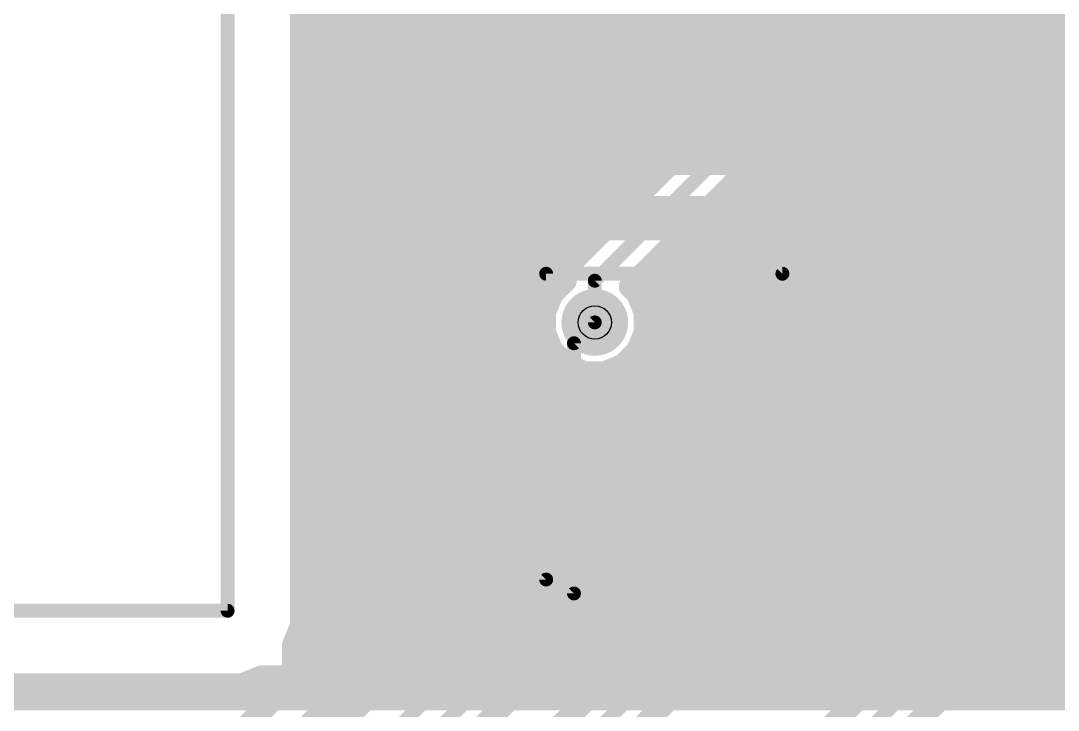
# Model space of a CAD drawing. Extents: x 0 to 10.8, y 0 to 6.1.
# Drawn here: x 6.367 to 7.113, y 4.456 to 4.952 of the extents above; entities that cross this region are included whole.
import ezdxf

# ---------------------------------------------------------------- set-up
doc = ezdxf.new("R2010")
doc.units = 0
for name, color, linetype in [('1', 22, 'CONTINUOUS'), ('116', 253, 'CONTINUOUS'), ('16', 175, 'CONTINUOUS'), ('18', 82, 'CONTINUOUS'), ('20', 7, 'CONTINUOUS'), ('29', 253, 'CONTINUOUS'), ('30', 253, 'CONTINUOUS'), ('44', 253, 'CONTINUOUS')]:
    doc.layers.add(name, color=color, linetype=linetype)

# ---------------------------------------------------------------- blocks, each defined once
blk = doc.blocks.new('ROUNDV')
at = {"const_width": 0.5}
blk.add_lwpolyline([(0, -0.25, 1), (0, 0.25, 1), (0, -0.25)], format="xyb", dxfattribs=at)

msp = doc.modelspace()

# ---------------------------------------------------------------- linework, layer by layer
at = {"layer": '1'}
for points, const_width in [([(6.568744, 4.538102), (6.568744, 5.352984)], 0.016), ([(7.44, 5.1), (5.29, 2.95)], 0.01), ([(7.635, 5.1), (6.265, 3.73)], 0.01), ([(7.389138, 5.078835), (5.290996, 2.980689)], 0.016), ([(7.588154, 5.08285), (6.256299, 3.750996)], 0.016), ([(6.9, 4.81), (7.14, 5.05)], 0.032), ([(6.120689, 3.750996), (7.423343, 5.053646)], 0.016), ([(6.285996, 3.721299), (7.618343, 5.053646)], 0.016), ([(6.915, 4.77), (7.175, 5.03)], 0.01), ([(6.935996, 4.761299), (7.195996, 5.021299)], 0.016), ([(7.006484, 4.971634), (6.883843, 4.848996)], 0.016), ([(6.568744, 4.96), (6.99485, 4.96)], 0.016), ([(6.568744, 4.944), (6.97885, 4.944)], 0.016), ([(7.118697, 4.944), (7.254307, 4.944)], 0.016), ([(6.568744, 4.928), (6.96285, 4.928)], 0.016), ([(7.102697, 4.928), (7.238307, 4.928)], 0.016), ([(6.568744, 4.912), (6.94685, 4.912)], 0.016), ([(7.086697, 4.912), (7.222307, 4.912)], 0.016), ([(6.568744, 4.896), (6.93085, 4.896)], 0.016), ([(7.070697, 4.896), (7.206307, 4.896)], 0.016), ([(6.568744, 4.88), (6.91485, 4.88)], 0.016), ([(7.054697, 4.88), (7.190307, 4.88)], 0.016), ([(6.568744, 4.864), (6.89885, 4.864)], 0.016), ([(7.038697, 4.864), (7.174307, 4.864)], 0.016), ([(6.568744, 4.848), (6.694839, 4.848)], 0.016), ([(6.69724, 4.848996), (6.682906, 4.843059)], 0.016), ([(6.712756, 4.848996), (6.69724, 4.848996)], 0.016), ([(6.883843, 4.848996), (6.712756, 4.848996)], 0.016), ([(7.022697, 4.848), (7.158307, 4.848)], 0.016), ([(6.682906, 4.843059), (6.671937, 4.832091)], 0.016), ([(6.568744, 4.832), (6.671902, 4.832)], 0.016), ([(6.671937, 4.832091), (6.666, 4.817756)], 0.016), ([(7.006697, 4.832), (7.142307, 4.832)], 0.016), ([(6.568744, 4.816), (6.666, 4.816)], 0.016), ([(6.666, 4.817756), (6.666, 4.581154)], 0.016), ([(6.705, 4.81), (6.9, 4.81)], 0.032), ([(6.705, 4.565), (6.705, 4.81)], 0.032), ([(6.990697, 4.816), (7.126307, 4.816)], 0.016), ([(6.568744, 4.8), (6.666, 4.8)], 0.016), ([(6.974697, 4.8), (7.110307, 4.8)], 0.016), ([(6.568744, 4.784), (6.666, 4.784)], 0.016), ([(6.958697, 4.784), (7.094307, 4.784)], 0.016), ([(6.568744, 4.768), (6.666, 4.768)], 0.016), ([(6.745, 4.77), (6.915, 4.77)], 0.01), ([(6.745, 4.55), (6.745, 4.77)], 0.01), ([(6.942697, 4.768), (7.078307, 4.768)], 0.016), ([(6.923697, 4.749), (6.935996, 4.761299)], 0.016), ([(6.568744, 4.752), (6.666, 4.752)], 0.016), ([(6.815996, 4.742161), (6.813161, 4.749)], 0.016), ([(6.813161, 4.749), (6.923697, 4.749)], 0.016), ([(6.926697, 4.752), (7.062307, 4.752)], 0.016), ([(6.815996, 4.727835), (6.815996, 4.742161)], 0.016), ([(6.568744, 4.736), (6.666, 4.736)], 0.016), ([(6.815996, 4.736), (7.046307, 4.736)], 0.016), ([(7.105693, 4.736), (7.241303, 4.736)], 0.016), ([(6.765, 4.72), (6.78, 4.735)], 0.01), ([(6.810516, 4.714606), (6.815996, 4.727835)], 0.016), ([(6.568744, 4.72), (6.666, 4.72)], 0.016), ([(6.812748, 4.72), (7.030307, 4.72)], 0.016), ([(7.089693, 4.72), (7.225303, 4.72)], 0.016), ([(6.765, 4.54), (6.765, 4.72)], 0.01), ([(6.80039, 4.70448), (6.810516, 4.714606)], 0.016), ([(6.568744, 4.704), (6.666, 4.704)], 0.016), ([(6.787161, 4.699), (6.80039, 4.70448)], 0.016), ([(6.799228, 4.704), (7.014307, 4.704)], 0.016), ([(7.073693, 4.704), (7.209303, 4.704)], 0.016), ([(6.785996, 4.548697), (6.785996, 4.699)], 0.016), ([(6.785996, 4.699), (6.787161, 4.699)], 0.016), ([(6.568744, 4.688), (6.666, 4.688)], 0.016), ([(6.785996, 4.688), (6.998307, 4.688)], 0.016), ([(7.057693, 4.688), (7.193303, 4.688)], 0.016), ([(6.568744, 4.672), (6.666, 4.672)], 0.016), ([(6.785996, 4.672), (6.982307, 4.672)], 0.016), ([(7.041693, 4.672), (7.177303, 4.672)], 0.016), ([(6.568744, 4.656), (6.666, 4.656)], 0.016), ([(6.785996, 4.656), (6.966307, 4.656)], 0.016), ([(7.025693, 4.656), (7.161303, 4.656)], 0.016), ([(6.568744, 4.64), (6.666, 4.64)], 0.016), ([(6.785996, 4.64), (6.950307, 4.64)], 0.016), ([(7.009693, 4.64), (7.145303, 4.64)], 0.016), ([(6.568744, 4.624), (6.666, 4.624)], 0.016), ([(6.785996, 4.624), (6.934307, 4.624)], 0.016), ([(6.993693, 4.624), (7.129303, 4.624)], 0.016), ([(6.568744, 4.608), (6.666, 4.608)], 0.016), ([(6.785996, 4.608), (6.918307, 4.608)], 0.016), ([(6.977693, 4.608), (7.113303, 4.608)], 0.016), ([(6.568744, 4.592), (6.666, 4.592)], 0.016), ([(6.785996, 4.592), (6.902307, 4.592)], 0.016), ([(6.961693, 4.592), (7.097303, 4.592)], 0.016), ([(6.666, 4.581154), (5.913843, 3.828996)], 0.016), ([(6.705, 4.565), (5.93, 3.79)], 0.032), ([(6.568744, 4.576), (6.660846, 4.576)], 0.016), ([(6.785996, 4.576), (6.886307, 4.576)], 0.016), ([(6.945693, 4.576), (7.081303, 4.576)], 0.016), ([(6.568744, 4.56), (6.644846, 4.56)], 0.016), ([(6.785996, 4.56), (6.870307, 4.56)], 0.016), ([(6.929693, 4.56), (7.065303, 4.56)], 0.016), ([(6.745, 4.55), (5.25, 3.055)], 0.01), ([(6.785996, 4.531299), (6.785996, 4.548697)], 0.016), ([(6.568744, 4.544), (6.628846, 4.544)], 0.016), ([(6.785996, 4.544), (6.854307, 4.544)], 0.016), ([(6.913693, 4.544), (7.049303, 4.544)], 0.016), ([(7.108697, 4.544), (9.49424, 4.544)], 0.016), ([(6.765, 4.54), (5.27, 3.045)], 0.01), ([(5.290996, 3.036299), (6.785996, 4.531299)], 0.016), ([(6.568744, 4.517012), (6.568744, 4.538102)], 0.016), ([(6.568744, 4.528), (6.612846, 4.528)], 0.016), ([(6.782697, 4.528), (6.838307, 4.528)], 0.016), ([(6.897693, 4.528), (7.033303, 4.528)], 0.016), ([(7.092697, 4.528), (7.442787, 4.528)], 0.016), ([(6.562992, 4.503126), (6.568744, 4.517012)], 0.016), ([(6.566665, 4.512), (6.596846, 4.512)], 0.016), ([(6.766697, 4.512), (6.822307, 4.512)], 0.016), ([(6.881693, 4.512), (7.017303, 4.512)], 0.016), ([(7.076697, 4.512), (7.415079, 4.512)], 0.016), ([(6.562992, 4.480315), (6.562992, 4.503126)], 0.016), ([(6.562992, 4.496), (6.580846, 4.496)], 0.016), ([(6.750697, 4.496), (6.806307, 4.496)], 0.016), ([(6.865693, 4.496), (7.001303, 4.496)], 0.016), ([(7.060697, 4.496), (7.397453, 4.496)], 0.016), ([(6.526291, 4.474559), (6.540177, 4.480315)], 0.016), ([(6.539417, 4.48), (6.564846, 4.48)], 0.016), ([(6.540177, 4.480315), (6.562992, 4.480315)], 0.016), ([(6.734697, 4.48), (6.790307, 4.48)], 0.016), ([(6.849693, 4.48), (6.985303, 4.48)], 0.016), ([(7.044697, 4.48), (7.381453, 4.48)], 0.016), ([(3.717157, 4.474559), (6.526291, 4.474559)], 0.016), ([(3.748213, 4.464), (6.548846, 4.464)], 0.016), ([(6.718697, 4.464), (6.774307, 4.464)], 0.016), ([(6.833693, 4.464), (6.969303, 4.464)], 0.016), ([(7.028697, 4.464), (7.365453, 4.464)], 0.016)]:
    msp.add_lwpolyline(points, dxfattribs=dict(at, const_width=const_width))
for points, const_width in [([(6.568744, 4.948, 1), (6.568744, 4.94)], 0.008), ([(6.97885, 4.94, 1), (6.97885, 4.948)], 0.008), ([(7.118697, 4.948, 1), (7.118697, 4.94)], 0.008), ([(6.568744, 4.932, 1), (6.568744, 4.924)], 0.008), ([(6.96285, 4.924, 1), (6.96285, 4.932)], 0.008), ([(7.102697, 4.932, 1), (7.102697, 4.924)], 0.008), ([(6.568744, 4.916, 1), (6.568744, 4.908)], 0.008), ([(6.94685, 4.908, 1), (6.94685, 4.916)], 0.008), ([(7.086697, 4.916, 1), (7.086697, 4.908)], 0.008), ([(6.568744, 4.9, 1), (6.568744, 4.892)], 0.008), ([(6.93085, 4.892, 1), (6.93085, 4.9)], 0.008), ([(7.070697, 4.9, 1), (7.070697, 4.892)], 0.008), ([(6.568744, 4.884, 1), (6.568744, 4.876)], 0.008), ([(6.91485, 4.876, 1), (6.91485, 4.884)], 0.008), ([(7.054697, 4.884, 1), (7.054697, 4.876)], 0.008), ([(6.568744, 4.868, 1), (6.568744, 4.86)], 0.008), ([(6.89885, 4.86, 1), (6.89885, 4.868)], 0.008), ([(7.038697, 4.868, 1), (7.038697, 4.86)], 0.008), ([(6.568744, 4.852, 1), (6.568744, 4.844)], 0.008), ([(6.69724, 4.852996, 1), (6.69724, 4.844996)], 0.008), ([(6.694839, 4.844, 1), (6.694839, 4.852)], 0.008), ([(6.698771, 4.8453, 1), (6.69571, 4.852692)], 0.008), ([(6.712756, 4.852996, 1), (6.712756, 4.844996)], 0.008), ([(6.712756, 4.844996, 1), (6.712756, 4.852996)], 0.008), ([(6.881014, 4.851825, 1), (6.886671, 4.846168)], 0.008), ([(6.883843, 4.844996, 1), (6.883843, 4.852996)], 0.008), ([(7.022697, 4.852, 1), (7.022697, 4.844)], 0.008), ([(6.681375, 4.846755, 1), (6.684436, 4.839363)], 0.008), ([(6.685734, 4.840231, 1), (6.680077, 4.845887)], 0.008), ([(6.568744, 4.836, 1), (6.568744, 4.828)], 0.008), ([(6.669109, 4.834919, 1), (6.674765, 4.829262)], 0.008), ([(6.675633, 4.83056, 1), (6.668241, 4.833621)], 0.008), ([(6.671902, 4.828, 1), (6.671902, 4.836)], 0.008), ([(7.006697, 4.836, 1), (7.006697, 4.828)], 0.008), ([(6.568744, 4.82, 1), (6.568744, 4.812)], 0.008), ([(6.662304, 4.819287, 1), (6.669696, 4.816225)], 0.008), ([(6.67, 4.817756, 1), (6.662, 4.817756)], 0.008), ([(6.666, 4.812, 1), (6.666, 4.82)], 0.008), ([(6.705, 4.818, 1), (6.705, 4.802)], 0.016), ([(6.713, 4.81, 1), (6.697, 4.81)], 0.016), ([(6.894343, 4.815657, 1), (6.905657, 4.804343)], 0.016), ([(6.9, 4.802, 1), (6.9, 4.818)], 0.016), ([(6.990697, 4.82, 1), (6.990697, 4.812)], 0.008), ([(6.568744, 4.804, 1), (6.568744, 4.796)], 0.008), ([(6.666, 4.796, 1), (6.666, 4.804)], 0.008), ([(6.974697, 4.804, 1), (6.974697, 4.796)], 0.008), ([(7.110307, 4.796, 1), (7.110307, 4.804)], 0.008), ([(6.568744, 4.788, 1), (6.568744, 4.78)], 0.008), ([(6.666, 4.78, 1), (6.666, 4.788)], 0.008), ([(6.958697, 4.788, 1), (6.958697, 4.78)], 0.008), ([(7.094307, 4.78, 1), (7.094307, 4.788)], 0.008), ([(6.568744, 4.772, 1), (6.568744, 4.764)], 0.008), ([(6.666, 4.764, 1), (6.666, 4.772)], 0.008), ([(6.745, 4.7725, 1), (6.745, 4.7675)], 0.005), ([(6.7475, 4.77, 1), (6.7425, 4.77)], 0.005), ([(6.913232, 4.771768, 1), (6.916768, 4.768232)], 0.005), ([(6.915, 4.7675, 1), (6.915, 4.7725)], 0.005), ([(6.942697, 4.772, 1), (6.942697, 4.764)], 0.008), ([(7.078307, 4.764, 1), (7.078307, 4.772)], 0.008), ([(6.933168, 4.764128, 1), (6.938824, 4.758471)], 0.008), ([(6.938824, 4.758471, 1), (6.933168, 4.764128)], 0.008), ([(6.568744, 4.756, 1), (6.568744, 4.748)], 0.008), ([(6.666, 4.748, 1), (6.666, 4.756)], 0.008), ([(6.816857, 4.750532, 1), (6.809466, 4.747468)], 0.008), ([(6.813161, 4.753, 1), (6.813161, 4.745)], 0.008), ([(6.920868, 4.751828, 1), (6.926525, 4.746172)], 0.008), ([(6.926697, 4.756, 1), (6.926697, 4.748)], 0.008), ([(6.923697, 4.745, 1), (6.923697, 4.753)], 0.008), ([(7.062307, 4.748, 1), (7.062307, 4.756)], 0.008), ([(6.819996, 4.742161, 1), (6.811996, 4.742161)], 0.008), ([(6.568744, 4.74, 1), (6.568744, 4.732)], 0.008), ([(6.666, 4.732, 1), (6.666, 4.74)], 0.008), ([(6.815996, 4.74, 1), (6.815996, 4.732)], 0.008), ([(6.812301, 4.74063, 1), (6.819691, 4.743693)], 0.008), ([(7.046307, 4.732, 1), (7.046307, 4.74)], 0.008), ([(7.105693, 4.74, 1), (7.105693, 4.732)], 0.008), ([(6.781768, 4.733232, 1), (6.778232, 4.736768)], 0.005), ([(6.819691, 4.726304, 1), (6.812301, 4.729366)], 0.008), ([(6.568744, 4.724, 1), (6.568744, 4.716)], 0.008), ([(6.666, 4.716, 1), (6.666, 4.724)], 0.008), ([(6.812748, 4.724, 1), (6.812748, 4.716)], 0.008), ([(6.811996, 4.727835, 1), (6.819996, 4.727835)], 0.008), ([(7.030307, 4.716, 1), (7.030307, 4.724)], 0.008), ([(7.089693, 4.724, 1), (7.089693, 4.716)], 0.008), ([(6.7675, 4.72, 1), (6.7625, 4.72)], 0.005), ([(6.763232, 4.721768, 1), (6.766768, 4.718232)], 0.005), ([(6.80682, 4.716137, 1), (6.814211, 4.713075)], 0.008), ([(6.813344, 4.711778, 1), (6.807687, 4.717435)], 0.008), ([(6.568744, 4.708, 1), (6.568744, 4.7)], 0.008), ([(6.666, 4.7, 1), (6.666, 4.708)], 0.008), ([(6.799228, 4.708, 1), (6.799228, 4.7)], 0.008), ([(6.797561, 4.707309, 1), (6.803218, 4.701652)], 0.008), ([(6.801921, 4.700785, 1), (6.798859, 4.708176)], 0.008), ([(7.014307, 4.7, 1), (7.014307, 4.708)], 0.008), ([(7.073693, 4.708, 1), (7.073693, 4.7)], 0.008), ([(6.789996, 4.699, 1), (6.781996, 4.699)], 0.008), ([(6.785996, 4.703, 1), (6.785996, 4.695)], 0.008), ([(6.78563, 4.702695, 1), (6.788692, 4.695305)], 0.008), ([(6.787161, 4.695, 1), (6.787161, 4.703)], 0.008), ([(6.568744, 4.692, 1), (6.568744, 4.684)], 0.008), ([(6.666, 4.684, 1), (6.666, 4.692)], 0.008), ([(6.785996, 4.692, 1), (6.785996, 4.684)], 0.008), ([(6.998307, 4.684, 1), (6.998307, 4.692)], 0.008), ([(7.057693, 4.692, 1), (7.057693, 4.684)], 0.008), ([(6.568744, 4.676, 1), (6.568744, 4.668)], 0.008), ([(6.666, 4.668, 1), (6.666, 4.676)], 0.008), ([(6.785996, 4.676, 1), (6.785996, 4.668)], 0.008), ([(6.982307, 4.668, 1), (6.982307, 4.676)], 0.008), ([(7.041693, 4.676, 1), (7.041693, 4.668)], 0.008), ([(6.568744, 4.66, 1), (6.568744, 4.652)], 0.008), ([(6.666, 4.652, 1), (6.666, 4.66)], 0.008), ([(6.785996, 4.66, 1), (6.785996, 4.652)], 0.008), ([(6.966307, 4.652, 1), (6.966307, 4.66)], 0.008), ([(7.025693, 4.66, 1), (7.025693, 4.652)], 0.008), ([(6.568744, 4.644, 1), (6.568744, 4.636)], 0.008), ([(6.666, 4.636, 1), (6.666, 4.644)], 0.008), ([(6.785996, 4.644, 1), (6.785996, 4.636)], 0.008), ([(6.950307, 4.636, 1), (6.950307, 4.644)], 0.008), ([(7.009693, 4.644, 1), (7.009693, 4.636)], 0.008), ([(6.568744, 4.628, 1), (6.568744, 4.62)], 0.008), ([(6.666, 4.62, 1), (6.666, 4.628)], 0.008), ([(6.785996, 4.628, 1), (6.785996, 4.62)], 0.008), ([(6.934307, 4.62, 1), (6.934307, 4.628)], 0.008), ([(6.993693, 4.628, 1), (6.993693, 4.62)], 0.008), ([(6.568744, 4.612, 1), (6.568744, 4.604)], 0.008), ([(6.666, 4.604, 1), (6.666, 4.612)], 0.008), ([(6.785996, 4.612, 1), (6.785996, 4.604)], 0.008), ([(6.918307, 4.604, 1), (6.918307, 4.612)], 0.008), ([(6.977693, 4.612, 1), (6.977693, 4.604)], 0.008), ([(7.113303, 4.604, 1), (7.113303, 4.612)], 0.008), ([(6.568744, 4.596, 1), (6.568744, 4.588)], 0.008), ([(6.666, 4.588, 1), (6.666, 4.596)], 0.008), ([(6.785996, 4.596, 1), (6.785996, 4.588)], 0.008), ([(6.902307, 4.588, 1), (6.902307, 4.596)], 0.008), ([(6.961693, 4.596, 1), (6.961693, 4.588)], 0.008), ([(7.097303, 4.588, 1), (7.097303, 4.596)], 0.008), ([(6.662, 4.581154, 1), (6.67, 4.581154)], 0.008), ([(6.668828, 4.578325, 1), (6.663172, 4.583982)], 0.008), ([(6.568744, 4.58, 1), (6.568744, 4.572)], 0.008), ([(6.660846, 4.572, 1), (6.660846, 4.58)], 0.008), ([(6.710657, 4.559343, 1), (6.699343, 4.570657)], 0.016), ([(6.785996, 4.58, 1), (6.785996, 4.572)], 0.008), ([(6.886307, 4.572, 1), (6.886307, 4.58)], 0.008), ([(6.945693, 4.58, 1), (6.945693, 4.572)], 0.008), ([(7.081303, 4.572, 1), (7.081303, 4.58)], 0.008), ([(6.697, 4.565, 1), (6.713, 4.565)], 0.016), ([(6.568744, 4.564, 1), (6.568744, 4.556)], 0.008), ([(6.644846, 4.556, 1), (6.644846, 4.564)], 0.008), ([(6.785996, 4.564, 1), (6.785996, 4.556)], 0.008), ([(6.870307, 4.556, 1), (6.870307, 4.564)], 0.008), ([(6.929693, 4.564, 1), (6.929693, 4.556)], 0.008), ([(7.065303, 4.556, 1), (7.065303, 4.564)], 0.008), ([(6.746768, 4.548232, 1), (6.743232, 4.551768)], 0.005), ([(6.789996, 4.548697, 1), (6.781996, 4.548697)], 0.008), ([(6.568744, 4.548, 1), (6.568744, 4.54)], 0.008), ([(6.628846, 4.54, 1), (6.628846, 4.548)], 0.008), ([(6.7425, 4.55, 1), (6.7475, 4.55)], 0.005), ([(6.781996, 4.548697, 1), (6.789996, 4.548697)], 0.008), ([(6.785996, 4.548, 1), (6.785996, 4.54)], 0.008), ([(6.854307, 4.54, 1), (6.854307, 4.548)], 0.008), ([(6.913693, 4.548, 1), (6.913693, 4.54)], 0.008), ([(7.049303, 4.54, 1), (7.049303, 4.548)], 0.008), ([(7.108697, 4.548, 1), (7.108697, 4.54)], 0.008), ([(6.572744, 4.538102, 1), (6.564744, 4.538102)], 0.008), ([(6.564744, 4.538102, 1), (6.572744, 4.538102)], 0.008), ([(6.7625, 4.54, 1), (6.7675, 4.54)], 0.005), ([(6.766768, 4.538232, 1), (6.763232, 4.541768)], 0.005), ([(6.788824, 4.528471, 1), (6.783168, 4.534128)], 0.008), ([(6.568744, 4.532, 1), (6.568744, 4.524)], 0.008), ([(6.612846, 4.524, 1), (6.612846, 4.532)], 0.008), ([(6.782697, 4.532, 1), (6.782697, 4.524)], 0.008), ([(6.781996, 4.531299, 1), (6.789996, 4.531299)], 0.008), ([(6.838307, 4.524, 1), (6.838307, 4.532)], 0.008), ([(6.897693, 4.532, 1), (6.897693, 4.524)], 0.008), ([(7.033303, 4.524, 1), (7.033303, 4.532)], 0.008), ([(7.092697, 4.532, 1), (7.092697, 4.524)], 0.008), ([(6.57244, 4.515481, 1), (6.565049, 4.518543)], 0.008), ([(6.566665, 4.516, 1), (6.566665, 4.508)], 0.008), ([(6.564744, 4.517012, 1), (6.572744, 4.517012)], 0.008), ([(6.596846, 4.508, 1), (6.596846, 4.516)], 0.008), ([(6.766697, 4.516, 1), (6.766697, 4.508)], 0.008), ([(6.822307, 4.508, 1), (6.822307, 4.516)], 0.008), ([(6.881693, 4.516, 1), (6.881693, 4.508)], 0.008), ([(7.017303, 4.508, 1), (7.017303, 4.516)], 0.008), ([(7.076697, 4.516, 1), (7.076697, 4.508)], 0.008), ([(6.566992, 4.503126, 1), (6.558992, 4.503126)], 0.008), ([(6.559297, 4.504657, 1), (6.566688, 4.501595)], 0.008), ([(6.562992, 4.5, 1), (6.562992, 4.492)], 0.008), ([(6.580846, 4.492, 1), (6.580846, 4.5)], 0.008), ([(6.750697, 4.5, 1), (6.750697, 4.492)], 0.008), ([(6.806307, 4.492, 1), (6.806307, 4.5)], 0.008), ([(6.865693, 4.5, 1), (6.865693, 4.492)], 0.008), ([(7.001303, 4.492, 1), (7.001303, 4.5)], 0.008), ([(7.060697, 4.5, 1), (7.060697, 4.492)], 0.008), ([(6.539417, 4.484, 1), (6.539417, 4.476)], 0.008), ([(6.540177, 4.484315, 1), (6.540177, 4.476315)], 0.008), ([(6.541709, 4.47662, 1), (6.538645, 4.48401)], 0.008), ([(6.562992, 4.476315, 1), (6.562992, 4.484315)], 0.008), ([(6.564846, 4.476, 1), (6.564846, 4.484)], 0.008), ([(6.734697, 4.484, 1), (6.734697, 4.476)], 0.008), ([(6.790307, 4.476, 1), (6.790307, 4.484)], 0.008), ([(6.849693, 4.484, 1), (6.849693, 4.476)], 0.008), ([(6.985303, 4.476, 1), (6.985303, 4.484)], 0.008), ([(7.044697, 4.484, 1), (7.044697, 4.476)], 0.008), ([(6.52476, 4.478254, 1), (6.527823, 4.470864)], 0.008), ([(6.526291, 4.470559, 1), (6.526291, 4.478559)], 0.008), ([(6.558992, 4.480315, 1), (6.566992, 4.480315)], 0.008), ([(6.548846, 4.46, 1), (6.548846, 4.468)], 0.008), ([(6.718697, 4.468, 1), (6.718697, 4.46)], 0.008), ([(6.774307, 4.46, 1), (6.774307, 4.468)], 0.008), ([(6.833693, 4.468, 1), (6.833693, 4.46)], 0.008), ([(6.969303, 4.46, 1), (6.969303, 4.468)], 0.008), ([(7.028697, 4.468, 1), (7.028697, 4.46)], 0.008)]:
    msp.add_lwpolyline(points, format="xyb", dxfattribs=dict(at, const_width=const_width))
at = {"layer": '116', "const_width": 0.008071}
msp.add_lwpolyline([(6.78, 4.725079, 1), (6.78, 4.744921, 1), (6.78, 4.725079)], format="xyb", dxfattribs=at)
at = {"layer": '16'}
for points, const_width in [([(6.568744, 4.538102), (6.568744, 5.352984)], 0.016), ([(6.78, 4.765), (7.02, 5.005)], 0.01), ([(6.984, 4.998697), (6.771299, 4.785996)], 0.016), ([(6.805299, 4.760606), (7.013697, 4.969)], 0.016), ([(6.568744, 4.96), (6.945303, 4.96)], 0.016), ([(7.004693, 4.96), (9.49424, 4.96)], 0.016), ([(6.568744, 4.944), (6.929303, 4.944)], 0.016), ([(6.988693, 4.944), (9.49424, 4.944)], 0.016), ([(6.568744, 4.928), (6.913303, 4.928)], 0.016), ([(6.972693, 4.928), (9.49424, 4.928)], 0.016), ([(6.568744, 4.912), (6.897303, 4.912)], 0.016), ([(6.956693, 4.912), (9.49424, 4.912)], 0.016), ([(6.568744, 4.896), (6.881303, 4.896)], 0.016), ([(6.940693, 4.896), (9.49424, 4.896)], 0.016), ([(6.568744, 4.88), (6.865303, 4.88)], 0.016), ([(6.924693, 4.88), (9.49424, 4.88)], 0.016), ([(6.568744, 4.864), (6.849303, 4.864)], 0.016), ([(6.908693, 4.864), (9.49424, 4.864)], 0.016), ([(6.568744, 4.848), (6.833303, 4.848)], 0.016), ([(6.892693, 4.848), (9.49424, 4.848)], 0.016), ([(6.568744, 4.832), (6.817303, 4.832)], 0.016), ([(6.876693, 4.832), (9.49424, 4.832)], 0.016), ([(6.568744, 4.816), (6.801303, 4.816)], 0.016), ([(6.860693, 4.816), (9.49424, 4.816)], 0.016), ([(6.568744, 4.8), (6.785303, 4.8)], 0.016), ([(6.844693, 4.8), (9.49424, 4.8)], 0.016), ([(6.771299, 4.785996), (6.759, 4.773697)], 0.016), ([(6.568744, 4.784), (6.769303, 4.784)], 0.016), ([(6.828693, 4.784), (9.49424, 4.784)], 0.016), ([(6.759, 4.773697), (6.759, 4.764909)], 0.016), ([(6.568744, 4.768), (6.759, 4.768)], 0.016), ([(6.759, 4.764909), (6.74948, 4.75539)], 0.016), ([(6.812693, 4.768), (9.49424, 4.768)], 0.016), ([(6.74948, 4.75539), (6.744, 4.742161)], 0.016), ([(6.78, 4.735), (6.78, 4.765)], 0.01), ([(6.810516, 4.75539), (6.805299, 4.760606)], 0.016), ([(6.815996, 4.742161), (6.810516, 4.75539)], 0.016), ([(6.568744, 4.752), (6.748079, 4.752)], 0.016), ([(6.811921, 4.752), (9.49424, 4.752)], 0.016), ([(6.744, 4.742161), (6.744, 4.727835)], 0.016), ([(6.815996, 4.727835), (6.815996, 4.742161)], 0.016), ([(6.568744, 4.736), (6.744, 4.736)], 0.016), ([(6.815996, 4.736), (9.49424, 4.736)], 0.016), ([(6.744, 4.727835), (6.74948, 4.714606)], 0.016), ([(6.810516, 4.714606), (6.815996, 4.727835)], 0.016), ([(6.568744, 4.72), (6.747244, 4.72)], 0.016), ([(6.812748, 4.72), (9.49424, 4.72)], 0.016), ([(6.74948, 4.714606), (6.759606, 4.70448)], 0.016), ([(6.80039, 4.70448), (6.810516, 4.714606)], 0.016), ([(6.568744, 4.704), (6.760764, 4.704)], 0.016), ([(6.759606, 4.70448), (6.772835, 4.699)], 0.016), ([(6.787161, 4.699), (6.80039, 4.70448)], 0.016), ([(6.799228, 4.704), (9.49424, 4.704)], 0.016), ([(6.772835, 4.699), (6.787161, 4.699)], 0.016), ([(6.568744, 4.688), (9.49424, 4.688)], 0.016), ([(6.568744, 4.672), (9.49424, 4.672)], 0.016), ([(6.568744, 4.656), (9.49424, 4.656)], 0.016), ([(6.568744, 4.64), (9.49424, 4.64)], 0.016), ([(6.568744, 4.624), (9.49424, 4.624)], 0.016), ([(6.568744, 4.608), (9.49424, 4.608)], 0.016), ([(6.568744, 4.592), (9.49424, 4.592)], 0.016), ([(6.568744, 4.576), (9.49424, 4.576)], 0.016), ([(6.568744, 4.56), (9.49424, 4.56)], 0.016), ([(6.568744, 4.544), (9.49424, 4.544)], 0.016), ([(6.568744, 4.517012), (6.568744, 4.538102)], 0.016), ([(6.568744, 4.528), (9.49424, 4.528)], 0.016), ([(6.562992, 4.503126), (6.568744, 4.517012)], 0.016), ([(6.566665, 4.512), (9.496315, 4.512)], 0.016), ([(6.562992, 4.480315), (6.562992, 4.503126)], 0.016), ([(6.562992, 4.496), (9.5, 4.496)], 0.016), ([(6.526291, 4.474559), (6.540177, 4.480315)], 0.016), ([(6.539417, 4.48), (9.5, 4.48)], 0.016), ([(6.540177, 4.480315), (6.562992, 4.480315)], 0.016), ([(5.58013, 4.474559), (6.526291, 4.474559)], 0.016), ([(5.590693, 4.464), (9.5, 4.464)], 0.016)]:
    msp.add_lwpolyline(points, dxfattribs=dict(at, const_width=const_width))
for points, const_width in [([(6.568744, 4.948, 1), (6.568744, 4.94)], 0.008), ([(6.929303, 4.94, 1), (6.929303, 4.948)], 0.008), ([(6.988693, 4.948, 1), (6.988693, 4.94)], 0.008), ([(6.568744, 4.932, 1), (6.568744, 4.924)], 0.008), ([(6.913303, 4.924, 1), (6.913303, 4.932)], 0.008), ([(6.972693, 4.932, 1), (6.972693, 4.924)], 0.008), ([(6.568744, 4.916, 1), (6.568744, 4.908)], 0.008), ([(6.897303, 4.908, 1), (6.897303, 4.916)], 0.008), ([(6.956693, 4.916, 1), (6.956693, 4.908)], 0.008), ([(6.568744, 4.9, 1), (6.568744, 4.892)], 0.008), ([(6.881303, 4.892, 1), (6.881303, 4.9)], 0.008), ([(6.940693, 4.9, 1), (6.940693, 4.892)], 0.008), ([(6.568744, 4.884, 1), (6.568744, 4.876)], 0.008), ([(6.865303, 4.876, 1), (6.865303, 4.884)], 0.008), ([(6.924693, 4.884, 1), (6.924693, 4.876)], 0.008), ([(6.568744, 4.868, 1), (6.568744, 4.86)], 0.008), ([(6.849303, 4.86, 1), (6.849303, 4.868)], 0.008), ([(6.908693, 4.868, 1), (6.908693, 4.86)], 0.008), ([(6.568744, 4.852, 1), (6.568744, 4.844)], 0.008), ([(6.833303, 4.844, 1), (6.833303, 4.852)], 0.008), ([(6.892693, 4.852, 1), (6.892693, 4.844)], 0.008), ([(6.568744, 4.836, 1), (6.568744, 4.828)], 0.008), ([(6.817303, 4.828, 1), (6.817303, 4.836)], 0.008), ([(6.876693, 4.836, 1), (6.876693, 4.828)], 0.008), ([(6.568744, 4.82, 1), (6.568744, 4.812)], 0.008), ([(6.801303, 4.812, 1), (6.801303, 4.82)], 0.008), ([(6.860693, 4.82, 1), (6.860693, 4.812)], 0.008), ([(6.568744, 4.804, 1), (6.568744, 4.796)], 0.008), ([(6.785303, 4.796, 1), (6.785303, 4.804)], 0.008), ([(6.844693, 4.804, 1), (6.844693, 4.796)], 0.008), ([(6.774128, 4.783168, 1), (6.768471, 4.788824)], 0.008), ([(6.568744, 4.788, 1), (6.568744, 4.78)], 0.008), ([(6.768471, 4.788824, 1), (6.774128, 4.783168)], 0.008), ([(6.769303, 4.78, 1), (6.769303, 4.788)], 0.008), ([(6.828693, 4.788, 1), (6.828693, 4.78)], 0.008), ([(6.763, 4.773697, 1), (6.755, 4.773697)], 0.008), ([(6.756172, 4.776525, 1), (6.761828, 4.770868)], 0.008), ([(6.568744, 4.772, 1), (6.568744, 4.764)], 0.008), ([(6.761828, 4.762081, 1), (6.756172, 4.767738)], 0.008), ([(6.759, 4.764, 1), (6.759, 4.772)], 0.008), ([(6.812693, 4.772, 1), (6.812693, 4.764)], 0.008), ([(6.753176, 4.753859, 1), (6.745785, 4.756921)], 0.008), ([(6.755, 4.764909, 1), (6.763, 4.764909)], 0.008), ([(6.7825, 4.765, 1), (6.7775, 4.765)], 0.005), ([(6.778232, 4.766768, 1), (6.781768, 4.763232)], 0.005), ([(6.808128, 4.763435, 1), (6.802471, 4.757778)], 0.008), ([(6.802471, 4.763435, 1), (6.808128, 4.757778)], 0.008), ([(6.814211, 4.756921, 1), (6.80682, 4.753859)], 0.008), ([(6.568744, 4.756, 1), (6.568744, 4.748)], 0.008), ([(6.746652, 4.758218, 1), (6.752309, 4.752561)], 0.008), ([(6.748079, 4.748, 1), (6.748079, 4.756)], 0.008), ([(6.807687, 4.752561, 1), (6.813344, 4.758218)], 0.008), ([(6.811921, 4.756, 1), (6.811921, 4.748)], 0.008), ([(6.748, 4.742161, 1), (6.74, 4.742161)], 0.008), ([(6.819996, 4.742161, 1), (6.811996, 4.742161)], 0.008), ([(6.568744, 4.74, 1), (6.568744, 4.732)], 0.008), ([(6.740305, 4.743692, 1), (6.747695, 4.74063)], 0.008), ([(6.744, 4.732, 1), (6.744, 4.74)], 0.008), ([(6.815996, 4.74, 1), (6.815996, 4.732)], 0.008), ([(6.812301, 4.74063, 1), (6.819691, 4.743692)], 0.008), ([(6.747695, 4.729366, 1), (6.740305, 4.726304)], 0.008), ([(6.7775, 4.735, 1), (6.7825, 4.735)], 0.005), ([(6.819691, 4.726304, 1), (6.812301, 4.729366)], 0.008), ([(6.568744, 4.724, 1), (6.568744, 4.716)], 0.008), ([(6.74, 4.727835, 1), (6.748, 4.727835)], 0.008), ([(6.747244, 4.716, 1), (6.747244, 4.724)], 0.008), ([(6.812748, 4.724, 1), (6.812748, 4.716)], 0.008), ([(6.811996, 4.727835, 1), (6.819996, 4.727835)], 0.008), ([(6.752309, 4.717435, 1), (6.746652, 4.711778)], 0.008), ([(6.745785, 4.713075, 1), (6.753176, 4.716137)], 0.008), ([(6.80682, 4.716137, 1), (6.814211, 4.713075)], 0.008), ([(6.813344, 4.711778, 1), (6.807687, 4.717435)], 0.008), ([(6.568744, 4.708, 1), (6.568744, 4.7)], 0.008), ([(6.761137, 4.708176, 1), (6.758075, 4.700785)], 0.008), ([(6.756778, 4.701652, 1), (6.762435, 4.707309)], 0.008), ([(6.760764, 4.7, 1), (6.760764, 4.708)], 0.008), ([(6.799228, 4.708, 1), (6.799228, 4.7)], 0.008), ([(6.797561, 4.707309, 1), (6.803218, 4.701652)], 0.008), ([(6.801921, 4.700785, 1), (6.798859, 4.708176)], 0.008), ([(6.772835, 4.703, 1), (6.772835, 4.695)], 0.008), ([(6.771304, 4.695305, 1), (6.774366, 4.702695)], 0.008), ([(6.78563, 4.702695, 1), (6.788692, 4.695305)], 0.008), ([(6.787161, 4.695, 1), (6.787161, 4.703)], 0.008), ([(6.568744, 4.692, 1), (6.568744, 4.684)], 0.008), ([(6.568744, 4.676, 1), (6.568744, 4.668)], 0.008), ([(6.568744, 4.66, 1), (6.568744, 4.652)], 0.008), ([(6.568744, 4.644, 1), (6.568744, 4.636)], 0.008), ([(6.568744, 4.628, 1), (6.568744, 4.62)], 0.008), ([(6.568744, 4.612, 1), (6.568744, 4.604)], 0.008), ([(6.568744, 4.596, 1), (6.568744, 4.588)], 0.008), ([(6.568744, 4.58, 1), (6.568744, 4.572)], 0.008), ([(6.568744, 4.564, 1), (6.568744, 4.556)], 0.008), ([(6.568744, 4.548, 1), (6.568744, 4.54)], 0.008), ([(6.572744, 4.538102, 1), (6.564744, 4.538102)], 0.008), ([(6.564744, 4.538102, 1), (6.572744, 4.538102)], 0.008), ([(6.568744, 4.532, 1), (6.568744, 4.524)], 0.008), ([(6.57244, 4.515481, 1), (6.565049, 4.518543)], 0.008), ([(6.566665, 4.516, 1), (6.566665, 4.508)], 0.008), ([(6.564744, 4.517012, 1), (6.572744, 4.517012)], 0.008), ([(6.566992, 4.503126, 1), (6.558992, 4.503126)], 0.008), ([(6.559297, 4.504657, 1), (6.566688, 4.501595)], 0.008), ([(6.562992, 4.5, 1), (6.562992, 4.492)], 0.008), ([(6.539417, 4.484, 1), (6.539417, 4.476)], 0.008), ([(6.540177, 4.484315, 1), (6.540177, 4.476315)], 0.008), ([(6.541709, 4.47662, 1), (6.538645, 4.48401)], 0.008), ([(6.562992, 4.476315, 1), (6.562992, 4.484315)], 0.008), ([(6.52476, 4.478254, 1), (6.527823, 4.470864)], 0.008), ([(6.526291, 4.470559, 1), (6.526291, 4.478559)], 0.008), ([(6.558992, 4.480315, 1), (6.566992, 4.480315)], 0.008)]:
    msp.add_lwpolyline(points, format="xyb", dxfattribs=dict(at, const_width=const_width))
at = {"layer": '20', "const_width": 0.01}
for points in [[(6.515748, 6.082677), (6.515748, 4.527559)], [(6.515748, 4.527559), (0, 4.527559)]]:
    msp.add_lwpolyline(points, dxfattribs=at)
at = {"layer": '20', "const_width": 0.005}
for points in [[(6.515748, 4.525059, 1), (6.515748, 4.530059)], [(6.513248, 4.527559, 1), (6.518248, 4.527559)]]:
    msp.add_lwpolyline(points, format="xyb", dxfattribs=at)
at = {"layer": '44'}
msp.add_circle((6.78, 4.735), 0.012, dxfattribs=at)

# ---------------------------------------------------------------- block references
at = {"layer": '18', "xscale": 0.04, "yscale": 0.04}
msp.add_blockref('ROUNDV', (6.78, 4.735), dxfattribs=at)
msp.add_blockref('ROUNDV', (6.78, 4.735), dxfattribs=at)
at = {"layer": '29', "xscale": 0.048, "yscale": 0.048}
msp.add_blockref('ROUNDV', (6.78, 4.735), dxfattribs=at)
at = {"layer": '30', "xscale": 0.048, "yscale": 0.048}
msp.add_blockref('ROUNDV', (6.78, 4.735), dxfattribs=at)

doc.saveas('drawing.dxf')
